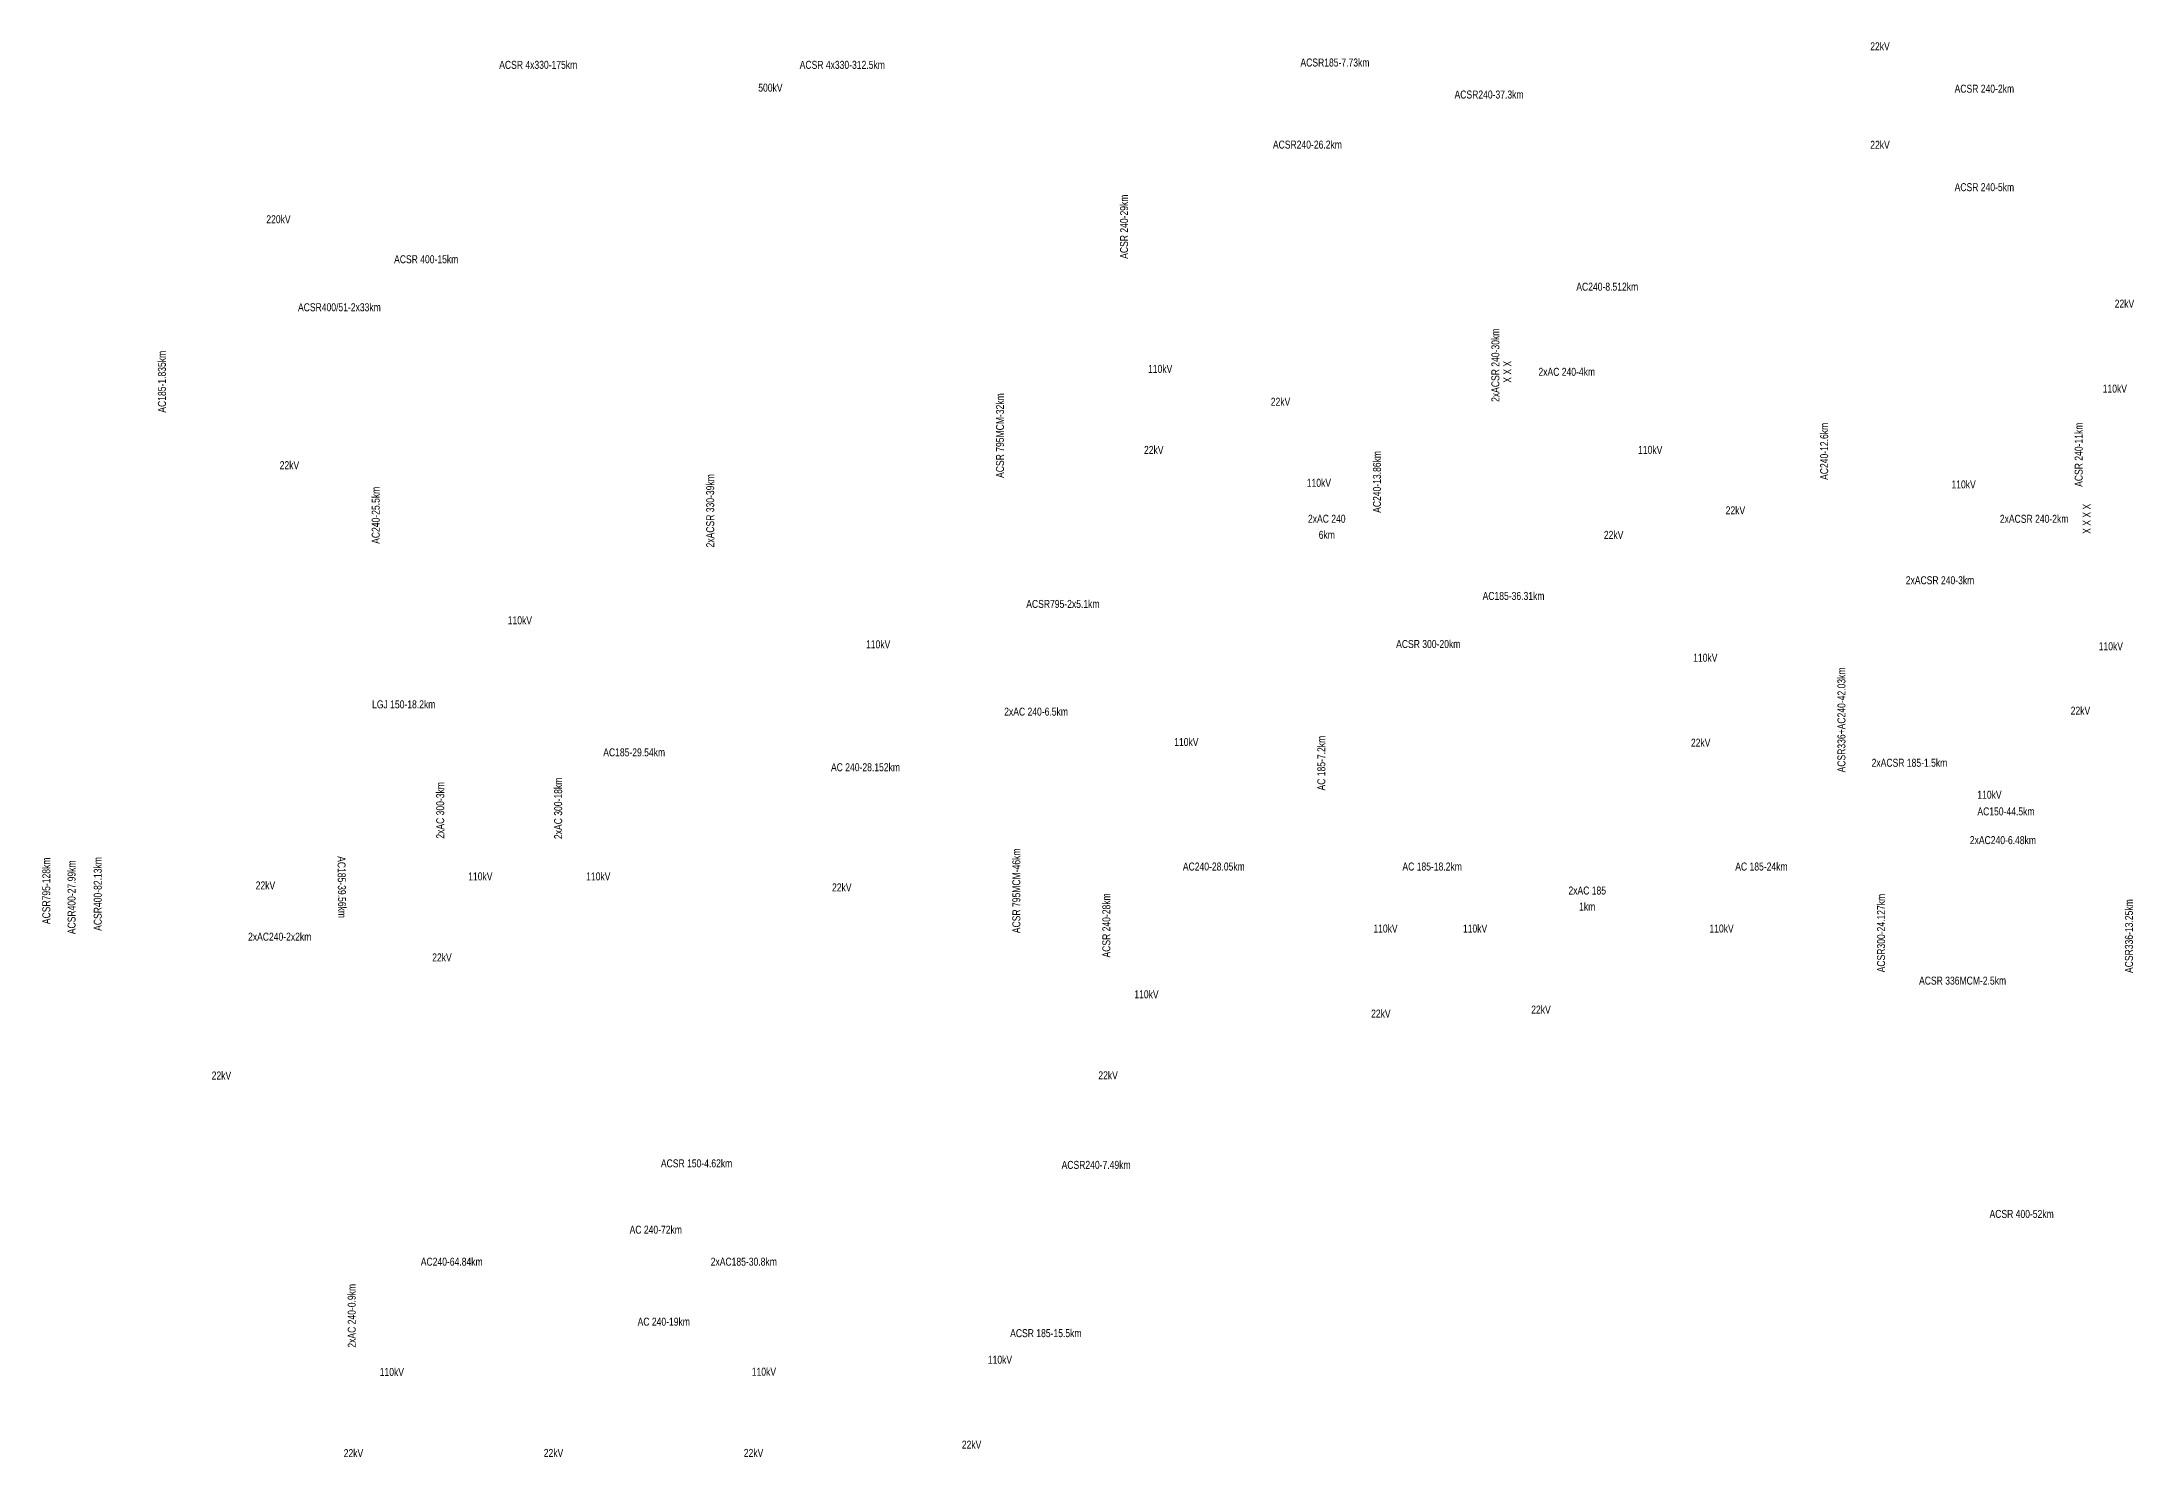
# Model space of a CAD drawing. Header units: millimetres. Extents: x 2932 to 7662, y 4157 to 14227.
# Drawn here: x 2931.6 to 3193.1, y 9381.2 to 9558.1 of the extents above; entities that cross this region are included whole.
import ezdxf
from ezdxf.enums import TextEntityAlignment as Align

# ---------------------------------------------------------------- set-up
doc = ezdxf.new("R2010")
doc.units = ezdxf.units.MM
doc.layers.get('Defpoints').update_dxf_attribs({"color": 8})
doc.layers.add('22kV-Hien huu', color=3, linetype='Continuous', lineweight=35)
doc.layers.add('TEXT', color=7, linetype='Continuous')
doc.styles.add('1VNI_TEXT', font='1vni.shx', dxfattribs={"width": 0.8, "bigfont": 'bigfont.shx'})

msp = doc.modelspace()

# ---------------------------------------------------------------- texts
at = {"layer": '22kV-Hien huu', "ltscale": 0.5, "style": '1VNI_TEXT', "width": 0.8}
msp.add_text('22kV', height=1, dxfattribs=at).set_placement((2952.83, 9428.89), align=Align.MIDDLE_LEFT)
at = {"layer": 'Defpoints', "style": '1VNI_TEXT', "width": 0.8}
for s, p in [('22kV', (3161.33, 9556.73)), ('22kV', (3161.33, 9544.42)), ('110kV', (3171.78, 9501.97))]:
    msp.add_text(s, height=1, dxfattribs=at).set_placement(p, align=Align.BOTTOM_CENTER)
for s, p in [('ACSR 240-2km', (3174.37, 9552.23)), ('ACSR 240-5km', (3174.37, 9539.92)), ('2xAC 240-4km', (3122.18, 9516.84)), ('2xAC 240', (3092.19, 9498.48)), ('2xACSR 240-2km', (3180.59, 9498.47)), ('6km', (3092.19, 9496.47)), ('2xACSR 240-3km', (3168.83, 9490.79)), ('ACSR 300-20km', (3104.87, 9482.82)), ('2xACSR 185-1.5km', (3165.01, 9467.98)), ('2xAC 185', (3124.74, 9452.01)), ('1km', (3124.74, 9450)), ('AC 240-72km', (3008.33, 9409.62)), ('AC 240-19km', (3009.33, 9398.12))]:
    msp.add_text(s, height=1, dxfattribs=at).set_placement(p, align=Align.MIDDLE_CENTER)
for s, p in [('22kV', (3190.66, 9525.36)), ('110kV', (3069.85, 9517.21)), ('22kV', (3085.19, 9513.1)), ('110kV', (3189.16, 9514.74)), ('22kV', (3069.35, 9507.08)), ('110kV', (3131.1, 9507.09)), ('110kV', (3089.69, 9502.97)), ('22kV', (3126.82, 9496.46)), ('110kV', (3188.66, 9482.54)), ('22kV', (3185.16, 9474.49)), ('110kV', (2984.89, 9453.78)), ('110kV', (2999.63, 9453.78)), ('22kV', (2980.39, 9443.65)), ('110kV', (3068.14, 9439.04)), ('22kV', (3117.74, 9437.13)), ('22kV', (3063.64, 9428.91)), ('110kV', (2973.83, 9391.84)), ('110kV', (3020.33, 9391.87)), ('22kV', (2969.33, 9381.69)), ('22kV', (3019.33, 9381.72))]:
    msp.add_text(s, height=1, dxfattribs=at).set_placement(p, align=Align.MIDDLE_LEFT)
for s, p in [('2xACSR 240-30km', (3113.26, 9517.66)), ('X X X', (3114.76, 9516.84)), ('2xAC 300-18km', (2996.13, 9462.28)), ('2xAC 300-3km', (2981.39, 9462.03)), ('ACSR 240-28km', (3064.64, 9447.65)), ('2xAC 240-0.9km', (2970.33, 9398.86))]:
    msp.add_text(s, height=1, rotation=90, dxfattribs=at).set_placement(p, align=Align.MIDDLE_CENTER)
msp.add_text('110kV', height=1, dxfattribs=at).set_placement((3175.01, 9464.48), align=Align.TOP_CENTER)
msp.add_text('110kV', height=1, dxfattribs=at).set_placement((3112.24, 9447.26), align=Align.MIDDLE_RIGHT)
at = {"layer": 'TEXT', "style": '1VNI_TEXT', "width": 0.8}
for s, p in [('ACSR 4x330-175km', (2993.64, 9555.21)), ('ACSR 4x330-312.5km', (3031.64, 9555.21)), ('ACSR185-7.73km', (3093.21, 9555.5)), ('ACSR240-37.3km', (3112.47, 9551.5)), ('ACSR240-26.2km', (3089.77, 9545.24)), ('ACSR 400-15km', (2979.64, 9530.91)), ('AC240-8.512km', (3127.24, 9527.48)), ('ACSR400/51-2x33km', (2968.79, 9524.91)), ('AC185-36.31km', (3115.53, 9488.83)), ('ACSR795-2x5.1km', (3059.21, 9487.83)), ('LGJ 150-18.2km', (2976.83, 9475.28)), ('2xAC 240-6.5km', (3055.86, 9474.37)), ('AC185-29.54km', (3005.63, 9469.28)), ('AC 240-28.152km', (3034.54, 9467.42)), ('AC150-44.5km', (3177.07, 9461.9)), ('2xAC240-6.48km', (3176.69, 9458.31)), ('AC240-28.05km', (3078.07, 9455.01)), ('AC 185-18.2km', (3105.36, 9455.01)), ('AC 185-24km', (3146.51, 9455.01)), ('2xAC240-2x2km', (2961.33, 9446.24)), ('ACSR 336MCM-2.5km', (3171.65, 9440.75)), ('ACSR 150-4.62km', (3013.43, 9417.91)), ('ACSR240-7.49km', (3063.36, 9417.72)), ('ACSR 400-52km', (3179.03, 9411.59)), ('AC240-64.84km', (2982.83, 9405.62)), ('2xAC185-30.8km', (3019.33, 9405.62)), ('ACSR 185-15.5km', (3057.08, 9396.69))]:
    msp.add_text(s, height=1, dxfattribs=at).set_placement(p, align=Align.MIDDLE_CENTER)
for s, p in [('500kV', (3021.14, 9552.36)), ('220kV', (2959.66, 9535.91)), ('22kV', (2961.33, 9505.17)), ('22kV', (3142.04, 9499.53)), ('110kV', (2989.83, 9485.78)), ('110kV', (3137.98, 9481.11)), ('22kV', (3137.7, 9470.49)), ('22kV', (2958.33, 9452.65)), ('22kV', (3030.36, 9452.4)), ('110kV', (3098.01, 9447.26)), ('110kV', (3140.01, 9447.26)), ('22kV', (3097.73, 9436.63)), ('110kV', (3049.83, 9393.37)), ('22kV', (2994.33, 9381.72)), ('22kV', (3046.58, 9382.75))]:
    msp.add_text(s, height=1, dxfattribs=at).set_placement(p, align=Align.MIDDLE_LEFT)
for s, rotation, p in [('ACSR 240-29km', 90, (3066.85, 9534.98)), ('AC185-1.835km', 90, (2946.61, 9515.6)), ('ACSR 795MCM-32km', 90, (3051.35, 9508.87)), ('AC240-12.6km', 90, (3154.35, 9506.9)), ('ACSR 240-11km', 90, (3186.16, 9506.48)), ('AC240-13.86km', 90, (3098.46, 9503.08)), ('2xACSR 330-39km', 90, (3015.13, 9499.47)), ('AC240-25.5km', 90, (2973.33, 9498.91)), ('X X X X', 90, (3187.16, 9498.47)), ('ACSR336+AC240-42.03km', 90, (3156.51, 9473.33)), ('AC 185-7.2km', 90, (3091.51, 9467.93)), ('ACSR795-128km', 90, (2932.16, 9451.97)), ('ACSR400-27.99km', 90, (2935.32, 9451.16)), ('ACSR400-82.13km', 90, (2938.59, 9451.58)), ('AC185-39.56km', 270.7084, (2969.1, 9452.44)), ('ACSR 795MCM-46km', 90, (3053.39, 9451.97)), ('ACSR300-24.127km', 90, (3161.46, 9446.69)), ('ACSR336-13.25km', 90, (3192.44, 9446.31))]:
    msp.add_text(s, height=1, rotation=rotation, dxfattribs=at).set_placement(p, align=Align.MIDDLE_CENTER)
msp.add_text('110kV', height=1, dxfattribs=at).set_placement((3037.64, 9482.78), align=Align.MIDDLE_RIGHT)
msp.add_text('110kV', height=1, dxfattribs=at).set_placement((3074.64, 9469.78), align=Align.BOTTOM_CENTER)

doc.saveas('drawing.dxf')
